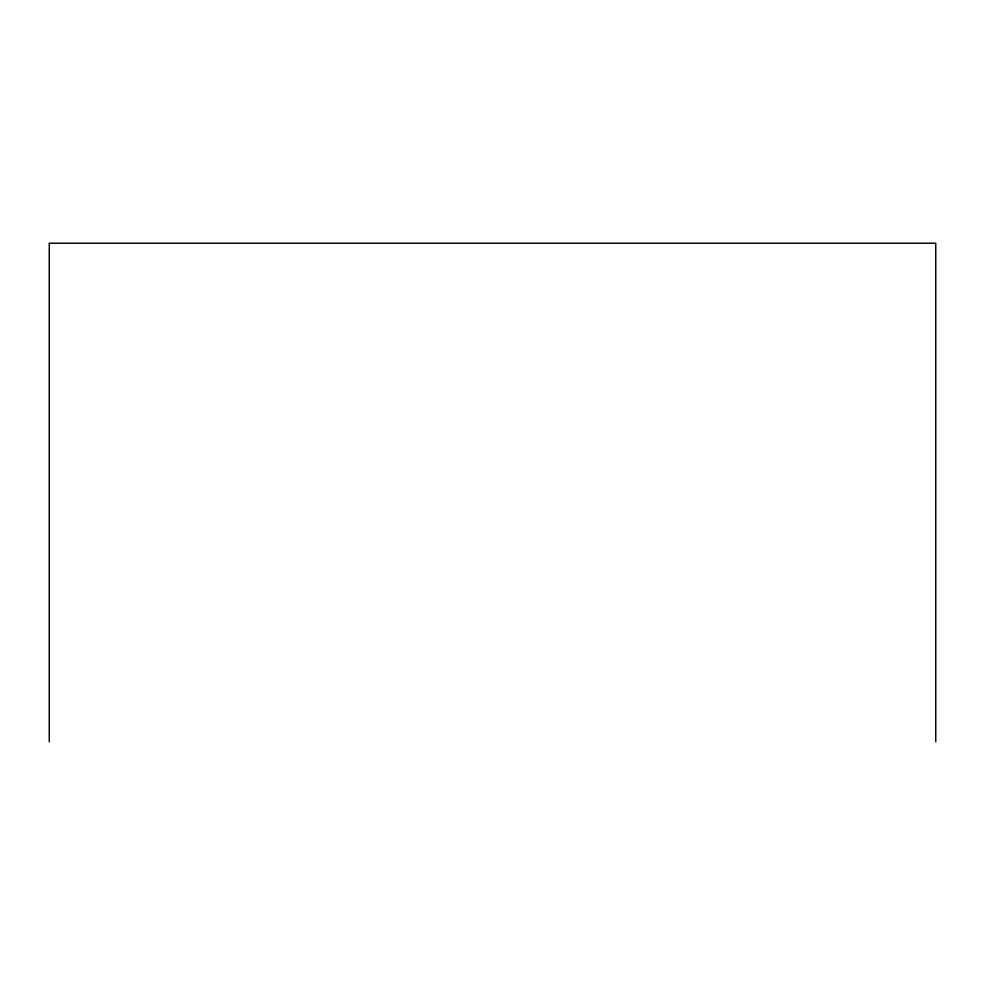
<?xml version="1.0" encoding="UTF-8"?>
<svg xmlns="http://www.w3.org/2000/svg" width="985" height="985" viewBox="0 0 985 985"><rect width="100%" height="100%" fill="white"/><g stroke="black" fill="none" stroke-linecap="round" stroke-linejoin="round"><path stroke-width="1.48" d="M935.75 741.779L935.75 243.221L49.25 243.221L49.25 741.779"/></g></svg>
